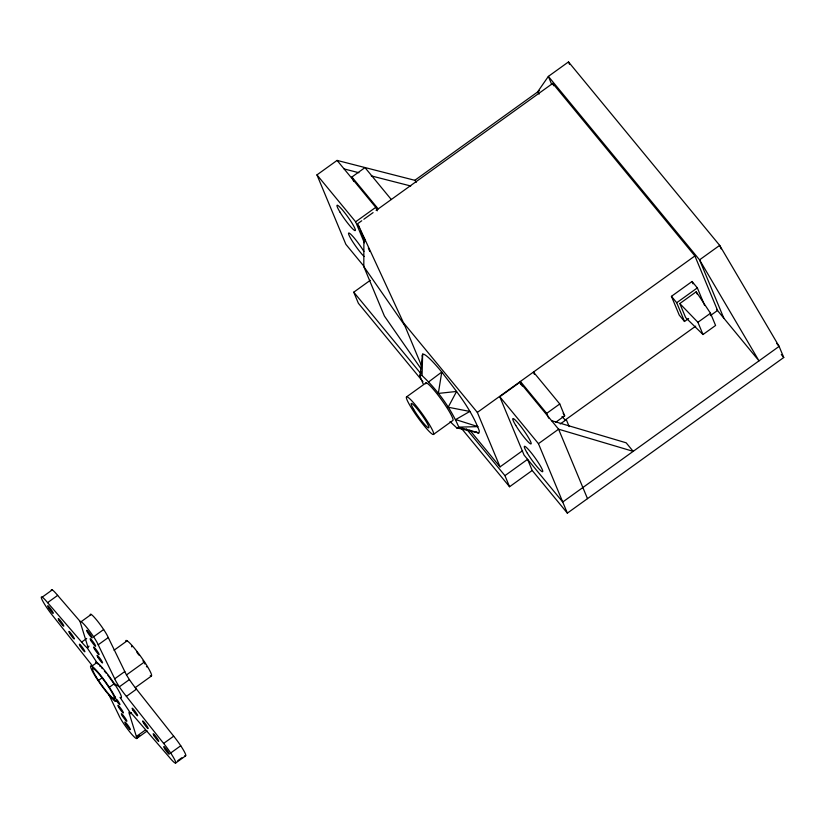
<?xml version="1.0" encoding="UTF-8"?>
<svg xmlns="http://www.w3.org/2000/svg" width="825" height="825" viewBox="0 0 825 825"><rect width="100%" height="100%" fill="white"/><g stroke="black" fill="none" stroke-linecap="round" stroke-linejoin="round"><path stroke-width="1.24" d="M420.987 368.723L384.409 316.058L363.804 266.568L363.897 237.363L365.372 240.9M459.308 428.01L456.751 427.866L458.432 428.402L458.803 427.123C450.543 407.725 437.363 390.008 422.06 375.561L422.647 354.162A48.407 6.002 54.3 0 1 441.767 372.034C455.833 390.534 471.261 409.066 479.366 431.083L478.809 432.97L456.751 427.866L450.048 421.596M144.849 664.012L144.88 663.29M421.08 371.436L420.007 376.303L423.153 383.852M422.091 356.06L422.647 354.162L420.007 376.303L420.389 375.024L422.06 375.561M428.763 381.82L441.767 372.034L438.323 393.422L456.586 391.452L448.161 407.241L469.848 411.438L455.668 419.574L477.974 426.638L458.803 427.123L478.809 432.97L476.334 432.176M363.856 266.166L345.871 244.344L316.955 174.89L337.085 160.411L414.82 180.304L416.388 182.201M353.781 181.5L351.904 177.014L364.99 167.599L391.287 199.516M532.208 470.467L509.561 486.75L504.941 475.643L527.577 459.35L532.208 470.467L567.363 513.129L783.75 357.503L779.12 346.387L719.678 245.376L568.497 61.916L548.367 76.395L537.498 92.07L539.137 94.06M364.372 242.818L355.637 221.812L375.757 207.343L337.085 160.411M414.82 180.304L539.509 90.626M361.783 220.739L357.679 223.688L404.776 325.566L421.451 365.619M363.835 219.264L373.075 212.613M376.148 210.396L552.719 83.407L694.898 255.946L717.585 310.427L710.294 315.666M422.936 381.635L358.38 303.291L353.76 292.184L370.229 280.335M42.23 597.125L52.295 589.885M92.163 665.517A15.613 1.939 54.3 0 0 90.595 663.558L53.377 616.523A15.613 1.939 54.3 0 1 41.704 598.909A15.613 1.939 54.3 0 1 47.592 602.632L57.657 595.392L80.087 621.38M81.159 621.679L91.224 614.439M406.632 396.835L425.999 382.903M47.592 602.632L81.654 642.087L86.687 638.467M93.586 636.766L103.651 629.527M89.038 646.15L87.027 647.594L98.051 664.218M131.453 712.697L129.442 714.141A15.613 1.939 54.3 0 1 135.341 717.863L169.403 757.319A15.613 1.939 54.3 0 0 175.302 761.042A15.613 1.939 54.3 0 0 163.618 743.428L126.4 696.393A15.613 1.939 54.3 0 1 114.727 678.779L98.206 644.799L108.271 637.56A15.613 1.939 54.3 0 0 97.763 621.4A15.613 1.939 54.3 0 0 90.245 614.79M96.938 662.537L91.905 666.157L93.565 668.673M114.046 650.234L127.133 640.819M433.434 434.455A23.11 2.867 54.3 0 0 415.759 405.364A23.11 2.867 54.3 0 0 410.902 407.117A23.11 2.867 54.3 0 0 433.434 434.455L452.812 420.523A23.11 2.867 54.3 0 0 440.426 398.258A23.11 2.867 54.3 0 0 425.731 383.8M102.496 677.542L98.474 680.439L97.628 679.913M522.576 450.677L500.043 466.888L477.355 412.407L694.898 255.946M776.676 343.406L779.12 346.387L562.743 502.012L524.071 455.091L499.775 396.743L519.905 382.264L558.587 429.196L587.493 498.651M114.727 678.779L124.792 671.54L108.271 637.56M114.335 683.657L109.302 687.277L108.467 686.751M126.411 674.974L144.53 661.939L142.859 660.887M129.412 679.573L119.347 686.812L113.499 683.131L107.879 675.242M688.638 318.512L684.513 321.482L679.243 315.088L671.437 296.33L692.062 281.49L697.342 287.894L704.653 305.477M115.376 697.073L113.365 698.517L115.026 701.033M135.269 687.637L151.377 676.057M126.4 696.393L136.465 689.153L173.683 736.189A15.613 1.939 54.3 0 1 183.583 750.327A15.613 1.939 54.3 0 1 184.831 755.587M684.513 321.482L676.706 302.734L697.342 287.894M679.8 303.569L696.207 291.772L710.49 313.252L715.584 325.473L703.003 334.527L685.647 317.604L679.8 303.569L697.909 322.297L703.003 334.527M548.646 418.12L546.686 413.377L559.762 403.961L533.466 372.054L534.456 374.416M555.607 422.348L564.661 415.831L559.762 403.961M697.909 322.297L710.49 313.252M564.475 420.544L695.712 326.153M560.247 423.968L566.29 419.626L569.188 426.597M567.363 513.129L538.457 443.675L558.587 429.196L633.188 451.347L626.154 442.808L551.554 420.668M108.879 694.763L118.79 715.151A15.613 1.939 54.3 0 0 130.474 732.765A15.613 1.939 54.3 0 0 136.373 736.477L145.427 729.97M137.858 736.818L139.868 735.374M136.641 738.53L146.706 731.29A15.613 1.939 54.3 0 0 146.881 730.682M163.618 743.428L173.683 736.189M170.682 752.998L180.747 745.759M177.787 760.65L181.809 757.762M175.57 763.084L185.635 755.844M146.417 666.744L147.025 666.806M344.118 168.939L358.927 172.734M371.26 175.89L410.747 185.996M106.456 673.447L104.362 671.107M99.413 665.713L100.237 666.373M138.177 654.318L139.518 655.483M101.331 667.497L102.424 668.632M781.296 354.523L783.75 357.503M716.482 309.272L759 360.865L699.548 259.854L548.367 76.395L551.77 84.562M671.437 296.33L676.706 302.734M351.904 177.014L378.211 208.921M546.686 413.377L520.389 381.459L522.308 386.079M316.955 174.89L355.637 221.812M499.775 396.743L538.457 443.675M403.734 323.07L477.355 412.407M469.776 430.155L500.043 466.888M353.76 292.184L420.771 373.498M466.527 429.031L504.941 475.643M461.35 428.247L509.561 486.75M363.804 266.568L404.776 325.566M129.979 712.357L120.058 697.414A21.863 2.712 54.3 0 0 111.148 679.016A21.863 2.712 54.3 0 0 95.566 663.032M113.499 683.131L114.696 685.008M136.651 651.729L137.672 653.452M721.132 248.882L719.678 245.376L699.548 259.854L723.834 318.202M692.062 281.49L693.041 283.831M696.207 291.772L697.177 294.113M568.497 61.916L569.477 64.257M552.719 83.407L553.709 85.769M519.905 382.264L520.884 384.594M375.757 207.343L377.221 210.839M368.311 247.974L369.786 251.501M358.658 226.06L359.648 228.432M360.638 230.794L364.578 240.271M129.442 714.141L136.373 736.477M131.526 645.789L131.804 646.934M566.29 419.626L566.29 420.111A13.747 1.702 54.3 0 1 561.98 416.563M136.465 689.153A15.613 1.939 54.3 0 1 124.792 671.54M125.761 641.314A21.863 2.712 54.3 0 1 141.343 657.308A21.863 2.712 54.3 0 1 150.253 675.696M81.654 642.087A15.613 1.939 54.3 0 0 87.553 645.81L80.623 623.463A15.613 1.939 54.3 0 1 86.522 627.186A15.613 1.939 54.3 0 1 98.206 644.799M51.315 590.236A15.613 1.939 54.3 0 1 57.657 595.392M117.016 699.631A4.682 0.578 54.3 0 1 119.945 704.56A4.682 0.578 54.3 0 1 116.603 701.013M364.073 256.482A15.613 1.939 54.3 0 1 351.182 239.271A15.613 1.939 54.3 0 1 351.017 234.506A15.613 1.939 54.3 0 1 363.907 251.439M563.166 413.304A13.747 1.702 54.3 0 1 564.661 415.831M154.11 735.838A4.682 0.578 54.3 0 0 158.678 741.386A4.682 0.578 54.3 0 0 155.1 735.488A4.682 0.578 54.3 0 0 154.11 735.838M96.082 676.686A18.717 2.32 54.3 0 0 114.324 698.827A18.717 2.32 54.3 0 0 100 675.273A18.717 2.32 54.3 0 0 96.082 676.686M94.834 675.52A21.863 2.712 54.3 0 0 116.15 701.384A21.863 2.712 54.3 0 0 99.423 673.87A21.863 2.712 54.3 0 0 94.834 675.52M143.56 723.04A4.682 0.578 54.3 0 0 148.129 728.588A4.682 0.578 54.3 0 0 144.55 722.69A4.682 0.578 54.3 0 0 143.56 723.04M133.021 710.243A4.682 0.578 54.3 0 0 137.589 715.791A4.682 0.578 54.3 0 0 134.001 709.892A4.682 0.578 54.3 0 0 133.021 710.243M164.66 748.646A4.682 0.578 54.3 0 0 169.228 754.184A4.682 0.578 54.3 0 0 165.639 748.285A4.682 0.578 54.3 0 0 164.66 748.646M59.183 620.648A4.682 0.578 54.3 0 0 63.752 626.185A4.682 0.578 54.3 0 0 60.173 620.297A4.682 0.578 54.3 0 0 59.183 620.648M69.733 633.445A4.682 0.578 54.3 0 0 74.302 638.993A4.682 0.578 54.3 0 0 70.713 633.095A4.682 0.578 54.3 0 0 69.733 633.445M80.283 646.243A4.682 0.578 54.3 0 0 84.851 651.791A4.682 0.578 54.3 0 0 81.263 645.893A4.682 0.578 54.3 0 0 80.283 646.243M48.634 607.85A4.682 0.578 54.3 0 0 53.202 613.387A4.682 0.578 54.3 0 0 49.624 607.489A4.682 0.578 54.3 0 0 48.634 607.85M91.039 640.736A4.682 0.578 54.3 0 0 95.607 646.284A4.682 0.578 54.3 0 0 92.018 640.386A4.682 0.578 54.3 0 0 91.039 640.736M94.504 649.069A4.682 0.578 54.3 0 0 99.072 654.617A4.682 0.578 54.3 0 0 95.483 648.718A4.682 0.578 54.3 0 0 94.504 649.069M97.979 657.412A4.682 0.578 54.3 0 0 102.547 662.949A4.682 0.578 54.3 0 0 98.959 657.051A4.682 0.578 54.3 0 0 97.979 657.412M87.563 632.404A4.682 0.578 54.3 0 0 92.132 637.942A4.682 0.578 54.3 0 0 88.553 632.053A4.682 0.578 54.3 0 0 87.563 632.404M122.265 715.749A4.682 0.578 54.3 0 0 126.833 721.298A4.682 0.578 54.3 0 0 123.245 715.399A4.682 0.578 54.3 0 0 122.265 715.749M118.79 707.417A4.682 0.578 54.3 0 0 123.358 712.955A4.682 0.578 54.3 0 0 119.78 707.066A4.682 0.578 54.3 0 0 118.79 707.417M125.73 724.082A4.682 0.578 54.3 0 0 130.298 729.63A4.682 0.578 54.3 0 0 126.71 723.731A4.682 0.578 54.3 0 0 125.73 724.082M340.003 212.128A15.613 1.939 54.3 0 0 355.224 230.608A15.613 1.939 54.3 0 0 343.282 210.953A15.613 1.939 54.3 0 0 340.003 212.128M515.79 425.452A15.613 1.939 54.3 0 0 531.022 443.933A15.613 1.939 54.3 0 0 519.069 424.277A15.613 1.939 54.3 0 0 515.79 425.452M527.361 453.245A15.613 1.939 54.3 0 0 542.582 471.714A15.613 1.939 54.3 0 0 530.64 452.059A15.613 1.939 54.3 0 0 527.361 453.245M413.665 409.355A14.994 1.856 54.3 0 0 428.577 427.866A14.994 1.856 54.3 0 0 417.863 409.716A14.994 1.856 54.3 0 0 413.665 409.355"/></g></svg>
